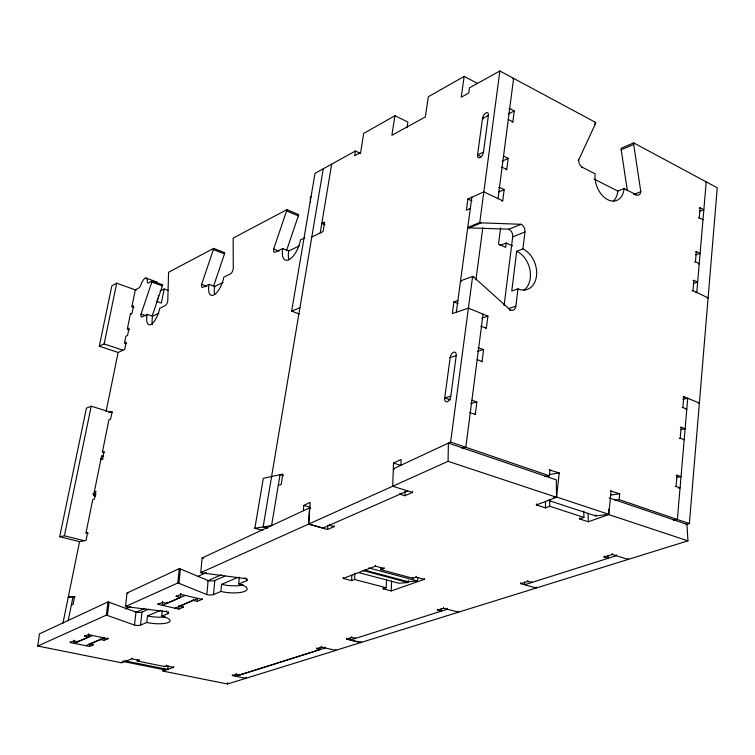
<?xml version="1.0" encoding="UTF-8"?>
<svg xmlns="http://www.w3.org/2000/svg" width="755" height="755" viewBox="0 0 755 755"><rect width="100%" height="100%" fill="white"/><g stroke="black" fill="none" stroke-linecap="round" stroke-linejoin="round"><path stroke-width="1.13" d="M458.596 611.267L458.578 612.145L335.72 650.348L321.517 647.139L316.656 648.687L316.704 647.894M447.328 608.351L447.309 609.228L350.207 640.089L350.311 637.928M441.203 608.549L441.156 611.182L437.381 610.21L437.4 609.332M437.381 610.21L443.525 608.256L443.544 607.369M303.425 510.739L303.765 505.388L310.126 502.386L308.786 524.017L448.064 461.324L448.394 443.109L556.265 479.85L556.548 497.29L536.428 504.944L536.418 503.859M383.2 587.928L383.162 588.834L391.241 590.938L424.253 579.349L424.282 578.415M380.888 567.769L380.822 569.666L412.834 578.283L416.052 577.141L416.071 576.197M400.046 493.138L400.008 494.223L404.916 495.733L412.532 492.411L412.57 491.326M412.834 578.283L412.862 577.348M404.916 495.733L405.058 491.411M400.943 465.25L401.132 459.446L393.525 463.032L392.694 486.248L412.532 492.411M391.241 590.938L391.59 580.963M380.822 569.666L383.984 568.477L384.021 567.524M383.162 588.834L386.201 587.758L386.513 579.538M343.261 577.509L343.214 578.434L375.461 566.165L375.499 565.212M361.032 641.514L360.984 642.59L350.207 640.089M355.435 637.531L355.397 638.343L351.764 637.494L346.602 639.145L346.639 638.334M343.214 578.434L351.603 580.623L351.868 575.083M351.764 637.494L351.802 636.682M351.603 580.623L354.595 579.5L354.897 573.026M335.767 649.394L335.711 650.451L227.472 684.002L162.948 671.091L163.25 668.175M325.141 646.988L325.084 648.045L235.711 676.253L235.862 674.309M310.739 508.228L309.541 507.879L202.132 557.992L200.745 572.658L308.531 524.13L327.538 529.472L334.087 526.622L334.135 525.603M232.389 674.828L232.332 675.565L236.39 674.272L239.779 674.961L320.214 649.489L320.346 647.12M327.538 529.472L327.764 525.423M321.517 647.139L321.564 646.346M329.406 524.263L329.35 525.282L334.087 526.622M308.531 524.13L309.541 507.879M245.856 677.339L245.781 678.311L232.332 675.565M236.39 674.272L236.447 673.535M224.83 576.15L214.779 580.51A4.889 1.434 4.7 0 1 208.135 580.538L180.407 569.015A4.992 1.482 5.1 0 0 179.256 568.657L127.057 593.005L125.472 606.539L177.803 582.983A5.011 1.444 5.1 0 1 178.954 583.332L206.842 594.581A4.917 1.397 4.6 0 0 213.514 594.562L220.932 591.458A17.459 5.049 4.4 0 0 244.705 591.344A17.459 5.049 4.4 0 0 238.74 584.002L246.592 580.718A5.087 1.501 4.3 0 0 244.903 578.528L244.979 577.613M246.592 580.718L246.743 578.896M239.779 674.961L239.835 674.234M238.74 584.002L239.297 577.235M685.889 524.716L689.362 523.583L717.25 187.806L633.662 142.884L621.195 148.263A5.653 3.737 70.1 0 0 621.214 149.801L627.348 190.694M227.472 684.002L227.585 682.577M678.396 488.098L680.066 487.862L676.055 486.428L677.027 475.216L676.197 475.339M684.181 439.75L680.217 438.211L681.17 427.226L680.34 427.377M685.974 409.286L686.795 409.116L682.869 407.53L683.803 396.668L682.982 396.847M692.146 290.93L692.958 290.684L693.854 280.341L697.658 282.162L693.6 283.37M694.638 262.06L695.449 261.806L696.337 251.575L700.111 253.444L695.808 254.831M698.441 218.101L699.253 217.817L700.111 207.785L703.849 209.73L699.828 211.155M673.894 520.629L677.358 519.487L687.73 398.281L682.784 399.31M220.932 591.458L221.555 584.361L238.202 577.264M213.514 594.562L214.779 580.51M206.842 594.581L208.135 580.538M179.303 605.368L179.209 606.227L193.11 600.367L197.291 601.348L197.536 598.753M244.903 578.528L202.123 572.922L202.217 572.007M197.291 601.348L202.038 599.366L202.123 598.488M193.11 600.367L193.186 599.498M689.362 523.583L619.147 499.612L619.713 493.779L610.276 490.929M158.106 603.471L158.012 604.33L178.812 609.087L183.352 607.18L183.437 606.322M548.187 500.32L595.695 515.929L608.766 514.315L611.106 490.816M180.804 593.93L180.454 597.413L176.208 596.422L176.293 595.544M177.803 582.983L179.256 568.657M178.954 583.332L180.407 569.015M178.812 609.087L179.152 605.68M176.208 596.422L180.879 594.383L180.964 593.505M162.948 671.091L173.659 667.326L173.735 666.59M137.41 659.521L137.24 661.012L164.694 666.571L164.769 665.834M164.694 666.571L166.591 665.891L166.666 665.155M595.695 515.929L595.808 514.834M158.012 604.33L162.485 602.386L166.695 603.349L166.779 602.49M148.726 609.172L141.997 612.097A4.511 1.199 5.3 0 1 135.966 612.097L109.05 602.226A4.596 1.236 5.7 0 0 107.956 601.924L39.477 633.86L37.75 646.025L106.332 615.155A4.615 1.199 5.6 0 1 107.427 615.457L134.484 625.083A4.521 1.161 5.2 0 0 140.543 625.093L146.763 622.498A16.053 4.209 5.1 0 0 168.28 622.488A16.053 4.209 5.1 0 0 161.674 616.259L168.223 613.513A4.672 1.246 5 0 0 166.336 611.663L166.421 610.814M168.223 613.513L168.403 611.833M162.485 602.386L162.58 601.527M162.712 601.98L162.353 605.387L185.315 595.374M161.674 616.259L162.287 610.417M146.763 622.498L147.489 615.938L160.485 610.399M553.349 497.479L556.586 497.007L559.228 472.941L549.244 469.912M140.543 625.093L141.997 612.097M137.24 661.012L139.099 660.323L139.184 659.568M37.75 646.025L121.461 662.786L131.814 658.841L131.898 658.096M544.553 476.584L549.376 475.792L550.046 469.77M134.484 625.083L135.966 612.097M166.336 611.663L126.764 606.765L126.868 605.916M121.461 662.786L121.546 662.041M89.373 643.383L89.269 644.157L100.321 639.494L104.209 640.306L107.974 638.721L108.069 637.937M100.321 639.494L100.415 638.711M106.332 615.155L107.956 601.924M104.209 640.306L104.492 637.956M107.427 615.457L109.05 602.226M509.644 310.314L510.418 310.06A6.266 4.587 72.8 0 0 515.825 306.219L517.958 288.891A21.735 15.713 71.7 0 0 536.494 276.028A21.735 15.713 71.7 0 0 522.866 248.952L524.952 232.03A6.191 4.436 70.5 0 0 521.054 224.282L481.18 222.857A6.333 4.615 69.3 0 1 479.774 222.47L467.751 227.51A6.257 4.596 69.2 0 0 469.148 227.887L508.842 229.19L521.054 224.282M522.866 248.952L516.703 251.273L511.767 291.015L517.958 288.891M70.309 641.75L70.206 642.524L89.486 646.459L89.883 643.383M89.486 646.459L93.12 644.94L93.214 644.166M512.522 245.894L506.199 243.034L505.652 247.357L498.517 244.148L500.593 227.935M504.085 305.596L512.711 236.844A6.115 4.417 70.4 0 0 508.842 229.19M88.892 634.691L88.599 637.05L84.664 636.229L84.768 635.446M84.664 636.229L88.363 634.625L88.467 633.832M474.517 414.438L475.301 414.25L476.877 401.981L471.922 400.169M481.303 361.73L482.077 361.503L483.615 349.499L477.962 347.81M485.607 328.236L486.38 327.991L487.9 316.147L468.402 308.134L452.33 313.599L453.925 301.887L457.889 300.49M501.962 201.132L502.717 200.811L504.161 189.581L499.489 187.344L498.725 187.674M505.982 169.818L506.747 169.469L508.172 158.38L503.538 156.087M512.107 122.206L512.872 121.819L514.268 110.966L509.691 108.588L508.936 108.975M70.206 642.524L73.773 640.967L77.661 641.769L77.765 640.995M462.626 448.715L465.816 447.262L483.058 314.155M498.036 198.593L513.608 78.369L512.853 78.784M73.773 640.967L73.867 640.193M74.5 641.118L74.216 643.307L92.431 635.55M475.933 279.86L482.813 227.755M394.563 469.204L393.317 468.808L450.612 442.081L472.611 276.424A6.399 4.756 71.3 0 1 473.97 277.264L510.418 310.06M479.774 222.47L499.876 70.998L595.714 122.489A5.87 3.926 68.8 0 1 595.374 123.886L578.745 159.843L577.971 160.183M456.303 312.249L471.847 197.234M483.502 152.048L488.409 115.411A4.738 2.378 -63.1 0 0 485.994 112.863A4.738 2.378 -63.1 0 0 482.483 118.469L477.566 154.935A4.747 2.425 -63.8 0 0 479.972 157.644A4.747 2.425 -63.8 0 0 483.493 152.057L477.566 154.935L481.067 156.644M502.717 200.811L483.832 191.883L467.911 198.99L466.382 210.211L470.327 208.493M364.24 569.997L408.115 581.709L417.411 580.972L417.883 577.499M358.587 572.583L398.876 583.256L407.993 582.549L408.304 580.293M477.585 83.456L464.155 76.406L461.23 97.216L468.723 93.101L469.459 87.844L499.876 70.998M407.002 127.784L407.87 122.055L394.912 115.723L363.674 133.456L360.626 152.453L354.623 155.747L355.388 151.009L360.692 153.473M394.912 115.723L391.892 135.287L425.348 116.921L428.321 96.744L464.155 76.406M320.224 232.946L331.653 164.156M323.244 168.818L263.136 526.943L267.648 528.179M262.806 530.435L254.85 528.264L263.316 478.34L282.899 474.055L281.143 484.634L278.293 485.22M299.14 313.938L291.647 311.117L314.986 173.386L355.388 151.009M123.207 661.503L162.334 669.364L167.667 669.44L168.289 666.014M168.356 290.477L164.156 288.939L161.372 303.085L156.71 301.415M156.936 302.283L157.757 298.112M158.154 296.139L158.286 295.479M62.92 623.347L79.568 541.637L86.023 540.457L87.627 532.53L86.004 532.841L92.761 499.508L94.403 499.112L95.979 491.316L94.347 491.731M106.059 411.635L118.12 352.453L124.707 349.489L126.189 342.147L124.528 342.912L125.887 336.22L127.548 335.437L129.029 328.142L127.35 328.944L130.407 313.853L132.097 313.014L133.56 305.784L131.889 306.634L135.287 289.892L138.816 288.023A3.888 1.387 -70.7 0 0 140.883 284.786A7.833 2.812 -70.7 0 1 145.064 278.265A7.833 2.812 -70.7 0 1 147.31 281.36A3.945 1.425 -70.6 0 0 148.452 282.917L152.114 280.983L162.618 284.833A3.935 1.453 -70.6 0 1 162.334 285.918L152.265 315.769M68.148 620.855L73.065 596.629L74.953 597.045M104.586 452.547L102.416 451.924L108.965 419.648L110.617 419.063L112.146 411.513L108.871 412.711M91.223 406.237L86.429 408.096L59.683 536.72L64.401 535.795L91.223 406.237L112.287 412.664M116.695 283.191L111.834 285.881L99.292 346.215L104.124 343.931L116.695 283.191L136.155 290.203M158.833 313.24L152.567 316.251L147.244 314.373L142.034 316.911A3.964 1.444 -71.1 0 1 141.053 314.061L151.831 282.068A3.954 1.434 -70.6 0 0 152.114 280.983M223.178 282.379L214.703 286.447L209.069 284.333L202.906 287.325A4.322 1.699 -70.2 0 1 201.632 284.342L213.391 249.565A4.313 1.689 -69.6 0 0 213.684 248.386L224.792 252.727A4.294 1.708 -69.5 0 1 224.49 253.897L213.514 286.343M299.169 245.941L288.684 250.962L282.71 248.555L275.32 252.142A4.747 2.029 -68.8 0 1 273.65 249.008L286.579 210.909A4.747 2.01 -68.2 0 0 286.9 209.635L298.65 214.59A4.719 2.038 -68.1 0 1 298.338 215.864L286.532 250.603M213.684 248.386L168.686 272.206A4.068 1.51 -70.3 0 0 168.554 273.234L167.78 300.943A4.096 1.538 -70.8 0 1 165.194 305.652L159.711 308.314A14.128 5.228 -71 0 1 150.868 324.499A14.128 5.228 -71 0 1 147.244 314.373M286.9 209.635L233.286 238.014A4.445 1.784 -69.2 0 0 233.163 239.118L233.276 268.818A4.483 1.821 -69.7 0 1 230.332 274.008L223.829 277.161A15.402 6.182 -70 0 1 213.797 294.978A15.402 6.182 -70 0 1 209.069 284.333M311.466 196.63L310.428 197.178A4.898 2.133 -67.5 0 0 310.324 198.376L310.494 202.312M488.409 115.411L482.492 118.469L483.36 118.912M161.919 285.192L162.618 284.833M160.079 291.015L164.156 288.939M508.238 114.033L514.268 110.966M304.85 237.797L300.462 239.93A16.969 7.399 -68.6 0 1 288.92 259.729A16.969 7.399 -68.6 0 1 282.71 248.555M311.796 237.013L323.065 231.568L324.641 222.046L321.8 223.442L324.99 224.792M502.113 161.221L508.172 158.38M594.931 122.857L595.714 122.489M594.591 124.245L595.374 123.886M501.339 167.544L502.103 167.195L506.747 169.469M197.857 576.405L206.426 572.573M125.377 608.926L130.69 606.548M498.847 191.921L504.161 189.581M407.606 490.882L323.065 528.038L308.786 524.017M207.351 580.944L221.394 574.8M135.268 612.55L144.922 608.332M621.214 149.801L633.681 144.431A5.71 3.747 70.2 0 1 633.662 142.884M77.661 641.769L88.599 637.05M166.695 603.349L180.454 597.413M581.643 167.667L582.416 167.327L595.129 173.81A20.423 13.741 70.6 0 0 607.662 199.641A20.423 13.741 70.6 0 0 624.121 188.59L636.276 194.79A5.738 3.813 71.3 0 0 640.806 191.666L633.681 144.431M174.83 608.237L198.008 598.356M469.148 227.887L481.18 222.857M85.787 645.676L104.199 638.003M291.647 311.117L299.924 307.747M613.428 200.962A20.309 13.732 70.6 0 0 617.826 191.09L624.121 188.59M512.711 236.844L524.952 232.03M500.027 245.432L506.199 243.034M633.7 194.431L640.806 191.666M635.484 195.101L636.276 194.79M705.425 182.181L706.227 181.88L696.771 292.487L695.959 292.723M536.428 504.944L545.535 507.888L549.791 506.294L583.926 517.411L583.766 511.031M472.611 276.424L460.541 280.888A6.323 4.738 71.3 0 1 461.399 281.351M473.206 277.547L473.97 277.264M699.309 208.078L700.111 207.785M579.604 517.873L579.623 518.94L583.926 517.411M579.623 518.94L588.315 521.762L608.738 514.589L687.928 540.844L686.984 524.357L609.2 497.875M508.861 308.502L515.825 306.219M481.756 318.148L487.9 316.147M695.525 251.84L696.337 251.575M480.756 326.273L486.38 327.991M520.723 582.709L520.723 583.653L527.849 581.378L531.756 582.492L531.747 581.548M604.057 556.086L604.094 557.086L612.258 554.481L628.16 559.427L628.122 558.426M698.422 263.91L699.234 263.655L695.449 261.806M102.416 451.924L104.058 451.414L102.51 459.087L100.868 459.578M687.928 540.844L458.578 612.145L443.525 608.256M693.043 280.586L693.854 280.341M477.462 351.32L483.615 349.499M707.293 298.074L708.115 297.848L692.958 290.684M450.782 396.262L444.733 397.828L450.357 399.867M470.686 403.51L476.877 401.981M469.553 412.645L475.301 414.25M461.937 448.064L465.816 447.262M698.545 403.236L699.375 403.066L683.803 396.668M682.048 407.691L682.869 407.53M680.982 429.538L685.115 428.774L681.17 427.226M679.387 438.362L680.217 438.211M549.602 474.536L559.228 472.941M254.85 528.264L271.583 525.593L280.039 474.678L283.257 475.65M676.584 477.33L681.019 476.679L677.027 475.216M610.691 495.044L619.713 493.779M675.225 486.541L676.055 486.428M615.023 500.169L619.147 499.612M673.177 519.959L677.358 519.487M68.261 597.092L73.065 596.629M68.252 597.148L74.669 596.526L73.018 604.651L71.404 604.793M122.952 661.05L126.019 661.059L167.667 669.44M166.591 665.891L173.659 667.326M131.814 658.841L139.099 660.323M89.269 644.157L93.12 644.94M88.363 634.625L107.974 638.721M316.656 648.687L320.214 649.489M179.209 606.227L183.352 607.18M346.602 639.145L360.994 642.486M180.879 594.383L202.038 599.366M64.401 535.795L84.088 540.674M59.683 536.72L79.256 541.562M86.004 532.841L88.222 533.398M354.595 579.5L386.201 587.758M362.995 570.544L407.993 582.549M95.649 496.177L93.554 495.62L101.642 455.746L103.709 456.341M416.052 577.141L424.253 579.349M92.752 493.845L96.017 494.723M368.78 567.911L417.411 580.972M375.461 566.165L383.984 568.477M520.723 583.653L536.22 588.013L536.21 587.079M100.877 458.408L102.935 458.993M303.765 505.388L310.286 507.275M604.094 557.086L608.086 558.313L607.992 555.331M393.525 463.032L400.924 465.42M556.586 497.007L608.766 514.315M448.064 461.324L556.548 497.29M99.292 346.215L117.827 352.358M104.124 343.931L122.754 350.131M124.528 342.912L126.632 343.619M127.35 328.944L129.445 329.661M450.612 442.081L549.376 475.792M130.407 313.853L131.389 314.193M141.053 314.061L146.319 315.911M131.889 306.634L133.965 307.37M145.998 278.048L156.398 281.87M151.831 282.068L162.334 285.918M201.632 284.342L206.7 286.23M477.169 359.606L482.077 361.503M213.391 249.565L224.49 253.897M273.65 249.008L279.02 251.17M453.925 301.887L458.068 303.595M286.579 210.909L298.338 215.864M467.911 198.99L471.941 200.868M594.053 179.039L617.826 191.09M508.285 119.46L512.872 121.819M699.253 217.817L702.99 219.752M616.231 554.727L616.259 555.727L524.621 584.748L524.602 581.935M612.23 553.481L612.258 554.481M608.558 509.238L608.738 514.589M588.098 513.324L588.315 521.762M549.697 499.819L549.791 506.294M545.45 501.443L545.535 507.888M527.839 580.435L527.849 581.378M155.69 281.974A7.795 2.85 -70.7 0 1 157.644 283.531M288.976 259.682A16.921 7.446 -68.6 0 1 288.684 250.962M152.557 324.603A14.09 5.276 -71 0 1 152.567 316.251M214.684 294.544A15.364 6.229 -70 0 1 214.703 286.447M582.416 167.327A5.927 4.03 69.7 0 1 578.745 159.843M516.703 251.273A21.612 15.685 71.7 0 1 529.991 270.045A21.612 15.685 71.7 0 1 523.913 290.08M450.169 357.606A4.832 2.709 -68.5 0 1 453.793 352.189A4.832 2.709 -68.5 0 1 456.199 355.803M202.123 572.922A5.172 1.548 4.8 0 1 200.745 572.658M203.51 558.256A5.153 1.585 4.8 0 1 202.132 557.992M126.764 606.765A4.747 1.274 5.4 0 1 125.472 606.539M128.095 593.203A4.728 1.312 5.5 0 1 127.057 593.005M243.308 584.88A17.422 5.125 4.4 0 1 221.555 584.361M165.156 616.873A16.025 4.266 5.1 0 1 147.489 615.938M450.188 357.474L444.714 397.951A4.86 2.756 -69.7 0 0 447.12 401.764A4.86 2.756 -69.7 0 0 450.763 396.384L456.218 355.68L450.188 357.474"/></g></svg>
